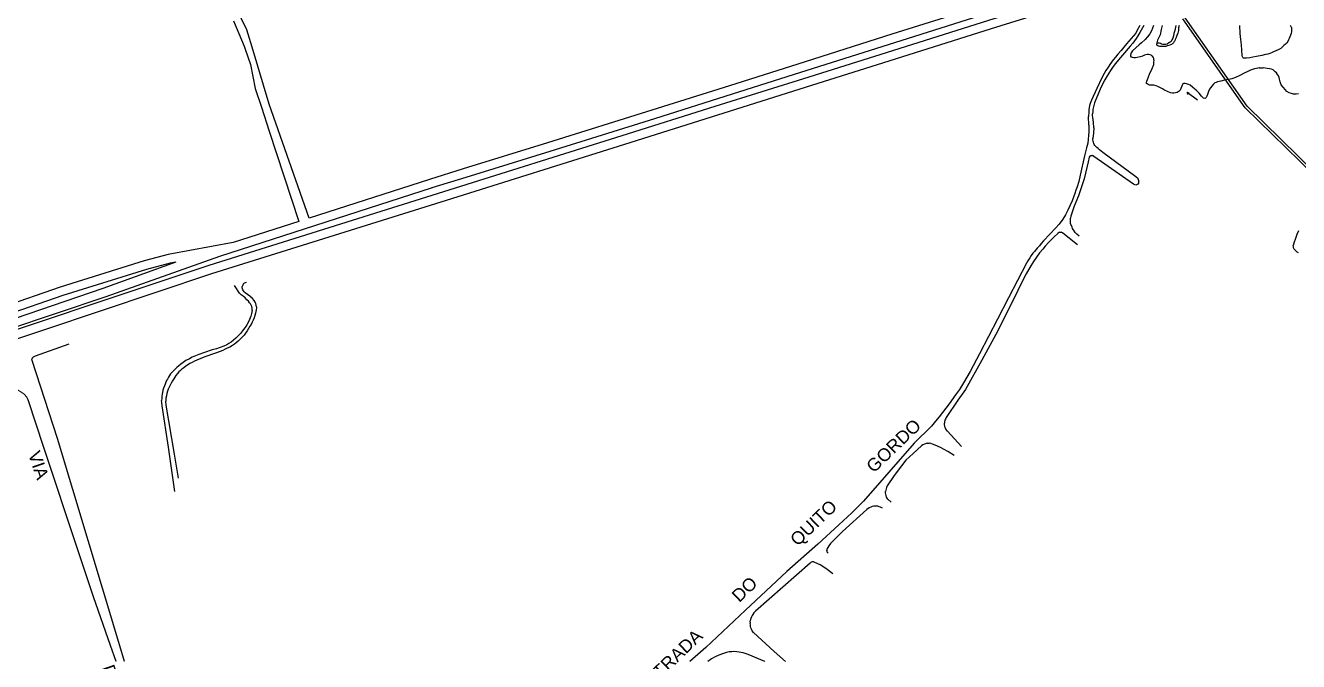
# Model space of a CAD drawing. Header units: millimetres. Extents: x 583 to 26013, y 350 to 21391.
# Drawn here: x 12591 to 13591, y 17384 to 17884 of the extents above; entities that cross this region are included whole.
import ezdxf

# ---------------------------------------------------------------- set-up
doc = ezdxf.new("R2010")
doc.units = ezdxf.units.MM
for name, color, linetype in [('105-QUADRAS_ESTRADAS', 80, 'Continuous'), ('110-CERCA_DE_ARAME', 10, 'Continuous'), ('145-', 130, 'Continuous'), ('don gabriel', 150, 'Continuous'), ('RIOS', 140, 'Continuous')]:
    doc.layers.add(name, color=color, linetype=linetype)
doc.styles.add('EU', font='arial.ttf', dxfattribs={"height": 10})

msp = doc.modelspace()

# ---------------------------------------------------------------- linework, layer by layer
at = {"color": 0}
msp.add_lwpolyline([(12754.28958, 17713.21971), (12703.24207, 17703.84089), (12684.43301, 17698.88536), (12618.3832, 17678.24136), (12573.05801, 17662.51057), (12525.20333, 17648.06771), (12476.36672, 17633.58331), (12449.46617, 17625.09354), (12409.12797, 17612.34104), (12391.91848, 17606.92575), (12357.08862, 17596.05189), (12300.41753, 17578.28007), (12247.92917, 17561.91257), (12171.16833, 17537.8756), (12149.13828, 17530.82453)], dxfattribs=at)
at = {"color": 0, "linetype": 'Continuous'}
msp.add_lwpolyline([(12709.2068, 17697.85175), (12704.79093, 17697.01008), (12686.36982, 17692.15677), (12620.57543, 17671.5926), (12575.21776, 17655.85054), (12527.20982, 17641.36143), (12478.41547, 17626.88955), (12451.57293, 17618.41809), (12411.23355, 17605.66522), (12394.01209, 17600.24617), (12359.17896, 17589.37129), (12302.50676, 17571.59911), (12250.01701, 17555.23118), (12173.28118, 17531.20205), (12028.11725, 17484.73996), (11807.20961, 17411.59239), (11727.76332, 17386.28296), (11684.09638, 17372.13108), (11684.09638, 17372.13108)], dxfattribs=at)
at = {"color": 0, "linetype": 'Continuous', "lineweight": 20}
msp.add_arc((12574.73225, 17576.88118), 23.0611, 40.31809061, 103.3776611, dxfattribs=at)
at = {"layer": '105-QUADRAS_ESTRADAS', "color": 0, "linetype": 'Continuous'}
for p, q in [((12754.63764, 17887.51404), (12762.91464, 17867.58104)), ((12762.91464, 17867.58104), (12763.83864, 17865.21004)), ((12763.83864, 17865.21004), (12767.93164, 17853.37704)), ((13452.91551, 17860.70241), (13449.61551, 17856.90241)), ((12767.93164, 17853.37704), (12771.57664, 17834.38504)), ((13441.61551, 17851.20241), (13439.81551, 17848.60241)), ((13443.01551, 17853.30241), (13441.61551, 17851.20241)), ((13444.21551, 17855.10241), (13443.01551, 17853.30241)), ((13445.51551, 17851.60241), (13443.41551, 17848.60241)), ((13445.61551, 17856.90241), (13444.21551, 17855.10241)), ((13447.31551, 17854.10241), (13445.51551, 17851.60241)), ((13447.41551, 17859.00241), (13445.61551, 17856.90241)), ((13449.61551, 17856.90241), (13447.31551, 17854.10241)), ((13436.51551, 17842.90241), (13432.61551, 17834.40241)), ((13438.41551, 17846.20241), (13436.51551, 17842.90241)), ((13439.11551, 17841.30241), (13436.81551, 17837.30241)), ((13439.81551, 17848.60241), (13438.41551, 17846.20241)), ((13440.81551, 17844.30241), (13439.11551, 17841.30241)), ((13443.41551, 17848.60241), (13440.81551, 17844.30241)), ((12771.57664, 17834.38504), (12776.46664, 17819.59604)), ((13432.61551, 17834.40241), (13428.51551, 17825.10241)), ((13435.31551, 17833.80241), (13430.91551, 17823.10241)), ((13436.81551, 17837.30241), (13435.31551, 17833.80241)), ((13427.01551, 17820.90241), (13426.61551, 17819.20241)), ((13427.51551, 17822.60241), (13427.01551, 17820.90241)), ((13428.51551, 17825.10241), (13427.51551, 17822.60241)), ((13430.11551, 17820.10241), (13429.61551, 17818.00241)), ((13430.91551, 17823.10241), (13430.11551, 17820.10241)), ((12776.46664, 17819.59604), (12782.72264, 17800.90504)), ((13426.31551, 17816.10241), (13426.11551, 17812.30241)), ((13426.41551, 17805.50241), (13426.11551, 17812.30241)), ((13426.41551, 17817.80241), (13426.31551, 17816.10241)), ((13426.61551, 17819.20241), (13426.41551, 17817.80241)), ((13429.51551, 17816.40241), (13429.31551, 17814.60241)), ((13429.41551, 17813.10241), (13429.31551, 17814.60241)), ((13429.61551, 17811.50241), (13429.41551, 17813.10241)), ((13429.61551, 17818.00241), (13429.51551, 17816.40241)), ((13430.21551, 17807.90241), (13429.61551, 17811.50241)), ((12782.72264, 17800.90504), (12805.96302, 17729.88946)), ((13426.41551, 17800.30241), (13426.21551, 17797.50241)), ((13426.41551, 17805.50241), (13426.41551, 17800.30241)), ((13430.31551, 17803.40241), (13430.11551, 17799.60241)), ((13430.31551, 17803.40241), (13430.21551, 17807.90241)), ((13425.51551, 17791.40241), (13424.51551, 17787.70241)), ((13425.91551, 17794.20241), (13425.51551, 17791.40241)), ((13426.21551, 17797.50241), (13425.91551, 17794.20241)), ((13430.11551, 17799.60241), (13429.61551, 17795.00241)), ((13429.61551, 17794.00241), (13429.61551, 17795.00241)), ((13429.71551, 17793.10241), (13429.61551, 17794.00241)), ((13430.01551, 17792.10241), (13429.71551, 17793.10241)), ((13430.41551, 17791.10241), (13430.01551, 17792.10241)), ((13430.71551, 17790.50241), (13430.41551, 17791.10241)), ((13431.21551, 17789.70241), (13430.71551, 17790.50241)), ((13423.11551, 17781.50241), (13419.51551, 17766.30241)), ((13424.51551, 17787.70241), (13423.11551, 17781.50241)), ((13426.81551, 17780.30241), (13425.81551, 17776.70241)), ((13427.31551, 17781.30241), (13426.81551, 17780.30241)), ((13427.81551, 17781.50241), (13427.31551, 17781.30241)), ((13428.21551, 17781.70241), (13427.81551, 17781.50241)), ((13428.21551, 17781.70241), (13429.41551, 17781.70241)), ((13430.41551, 17781.00241), (13429.41551, 17781.70241)), ((13461.51551, 17759.10241), (13430.41551, 17781.00241)), ((13431.71551, 17789.00241), (13431.21551, 17789.70241)), ((13432.61551, 17788.10241), (13431.71551, 17789.00241)), ((13433.71551, 17787.10241), (13432.61551, 17788.10241)), ((13434.91551, 17786.10241), (13433.71551, 17787.10241)), ((13437.41551, 17784.20241), (13434.91551, 17786.10241)), ((13463.31551, 17765.00241), (13437.41551, 17784.20241)), ((13425.81551, 17776.70241), (13423.81551, 17767.90241)), ((13418.51551, 17761.40241), (13417.31551, 17757.20241)), ((13419.51551, 17766.30241), (13418.51551, 17761.40241)), ((13422.71551, 17763.30241), (13421.31551, 17758.60241)), ((13423.81551, 17767.90241), (13422.71551, 17763.30241)), ((13465.11551, 17763.50241), (13463.31551, 17765.00241)), ((13465.31551, 17760.00241), (13464.91551, 17759.30241)), ((13465.41551, 17762.70241), (13465.11551, 17763.50241)), ((13465.51551, 17760.60241), (13465.31551, 17760.00241)), ((13465.61551, 17761.80241), (13465.41551, 17762.70241)), ((13465.61551, 17761.10241), (13465.51551, 17760.60241)), ((13465.61551, 17761.10241), (13465.61551, 17761.80241)), ((13415.51551, 17751.80241), (13413.41551, 17746.20241)), ((13418.41551, 17750.10241), (13415.01551, 17741.90241)), ((13416.31551, 17754.40241), (13415.51551, 17751.80241)), ((13417.31551, 17757.20241), (13416.31551, 17754.40241)), ((13421.31551, 17758.60241), (13418.41551, 17750.10241)), ((13462.51551, 17758.60241), (13461.51551, 17759.10241)), ((13463.31551, 17758.50241), (13462.51551, 17758.60241)), ((13463.91551, 17758.60241), (13463.31551, 17758.50241)), ((13464.51551, 17758.90241), (13463.91551, 17758.60241)), ((13464.91551, 17759.30241), (13464.51551, 17758.90241)), ((13411.61551, 17742.10241), (13410.01551, 17738.80241)), ((13413.41551, 17746.20241), (13411.61551, 17742.10241)), ((13415.01551, 17741.90241), (13412.31551, 17734.10241)), ((13406.11551, 17731.80241), (13403.11551, 17727.80241)), ((13408.11551, 17735.10241), (13406.11551, 17731.80241)), ((13410.01551, 17738.80241), (13408.11551, 17735.10241)), ((13412.31551, 17734.10241), (13411.91551, 17732.50241)), ((13411.91551, 17731.00241), (13411.91551, 17732.50241)), ((13412.01551, 17729.60241), (13411.91551, 17731.00241)), ((13395.71551, 17719.80241), (13390.91551, 17714.60241)), ((13400.11551, 17724.60241), (13395.71551, 17719.80241)), ((13402.11551, 17720.40241), (13399.21551, 17717.70241)), ((13403.11551, 17727.80241), (13400.11551, 17724.60241)), ((13403.41551, 17721.40241), (13402.11551, 17720.40241)), ((13403.41551, 17721.40241), (13404.61551, 17721.40241)), ((13405.11551, 17721.30241), (13404.61551, 17721.40241)), ((13405.71551, 17721.00241), (13405.11551, 17721.30241)), ((13407.21551, 17719.60241), (13405.71551, 17721.00241)), ((13412.11551, 17728.40241), (13412.01551, 17729.60241)), ((13412.41551, 17727.50241), (13412.11551, 17728.40241)), ((13412.71551, 17726.60241), (13412.41551, 17727.50241)), ((13413.21551, 17725.50241), (13412.71551, 17726.60241)), ((13413.71551, 17724.30241), (13413.21551, 17725.50241)), ((13414.11551, 17723.50241), (13413.71551, 17724.30241)), ((13414.91551, 17722.40241), (13414.11551, 17723.50241)), ((13415.61551, 17721.30241), (13414.91551, 17722.40241)), ((13416.91551, 17720.00241), (13415.61551, 17721.30241)), ((13418.81551, 17718.40241), (13416.91551, 17720.00241)), ((13387.61551, 17710.80241), (13385.91551, 17708.90241)), ((13389.01551, 17712.60241), (13387.61551, 17710.80241)), ((13390.91551, 17714.60241), (13389.01551, 17712.60241)), ((13392.11551, 17710.40241), (13390.21551, 17708.20241)), ((13395.11551, 17713.50241), (13392.11551, 17710.40241)), ((13399.21551, 17717.70241), (13395.11551, 17713.50241)), ((13417.61551, 17711.60241), (13407.21551, 17719.60241)), ((13380.01551, 17701.30241), (13378.61551, 17699.00241)), ((13381.21551, 17703.20241), (13380.01551, 17701.30241)), ((13382.51551, 17704.90241), (13381.21551, 17703.20241)), ((13383.71551, 17706.30241), (13382.51551, 17704.90241)), ((13385.41551, 17701.80241), (13383.01551, 17698.30241)), ((13384.71551, 17707.50241), (13383.71551, 17706.30241)), ((13385.91551, 17708.90241), (13384.71551, 17707.50241)), ((13387.71551, 17705.30241), (13385.41551, 17701.80241)), ((13390.21551, 17708.20241), (13387.71551, 17705.30241)), ((13377.51551, 17697.00241), (13363.31551, 17669.80241)), ((13380.21551, 17693.70241), (13377.31551, 17688.80241)), ((13378.61551, 17699.00241), (13377.51551, 17697.00241)), ((13383.01551, 17698.30241), (13380.21551, 17693.70241)), ((12762.21551, 17680.70241), (12761.81551, 17679.70241)), ((12763.01551, 17681.30241), (12762.21551, 17680.70241)), ((12764.61551, 17682.00241), (12763.01551, 17681.30241)), ((13375.01551, 17684.70241), (13370.71551, 17675.70241)), ((13377.31551, 17688.80241), (13375.01551, 17684.70241)), ((12756.81551, 17677.10241), (12755.41551, 17679.60241)), ((12758.11551, 17675.10241), (12756.81551, 17677.10241)), ((12759.31551, 17673.60241), (12758.11551, 17675.10241)), ((12760.61551, 17672.30241), (12759.31551, 17673.60241)), ((12762.11551, 17671.10241), (12760.61551, 17672.30241)), ((12761.81551, 17679.70241), (12761.41551, 17678.70241)), ((12761.41551, 17677.80241), (12761.41551, 17678.70241)), ((12761.61551, 17676.90241), (12761.41551, 17677.80241)), ((12761.81551, 17676.10241), (12761.61551, 17676.90241)), ((12762.31551, 17675.30241), (12761.81551, 17676.10241)), ((12763.71551, 17669.80241), (12762.11551, 17671.10241)), ((12762.91551, 17674.60241), (12762.31551, 17675.30241)), ((12763.81551, 17673.70241), (12762.91551, 17674.60241)), ((12765.11551, 17668.40241), (12763.71551, 17669.80241)), ((12767.31551, 17671.10241), (12763.81551, 17673.70241)), ((12769.61551, 17669.30241), (12767.31551, 17671.10241)), ((13363.31551, 17669.80241), (13354.61551, 17653.00241)), ((13370.71551, 17675.70241), (13354.91551, 17644.00241)), ((12766.31551, 17667.20241), (12765.11551, 17668.40241)), ((12767.21551, 17666.00241), (12766.31551, 17667.20241)), ((12767.91551, 17665.00241), (12767.21551, 17666.00241)), ((12768.51551, 17664.00241), (12767.91551, 17665.00241)), ((12769.01551, 17663.00241), (12768.51551, 17664.00241)), ((12769.21551, 17659.90241), (12768.81551, 17657.50241)), ((12769.21551, 17661.60241), (12769.01551, 17663.00241)), ((12769.21551, 17659.90241), (12769.21551, 17661.60241)), ((12770.81551, 17667.70241), (12769.61551, 17669.30241)), ((12771.51551, 17666.50241), (12770.81551, 17667.70241)), ((12772.01551, 17665.30241), (12771.51551, 17666.50241)), ((12772.31551, 17660.50241), (12771.81551, 17657.70241)), ((12772.31551, 17664.20241), (12772.01551, 17665.30241)), ((12772.61551, 17662.90241), (12772.31551, 17664.20241)), ((12772.51551, 17661.90241), (12772.31551, 17660.50241)), ((12772.61551, 17662.90241), (12772.51551, 17661.90241)), ((12766.31551, 17651.00241), (12765.01551, 17648.70241)), ((12767.11551, 17652.80241), (12766.31551, 17651.00241)), ((12768.21551, 17655.40241), (12767.11551, 17652.80241)), ((12768.81551, 17657.50241), (12768.21551, 17655.40241)), ((12769.21551, 17650.70241), (12768.41551, 17649.00241)), ((12769.91551, 17652.30241), (12769.21551, 17650.70241)), ((12770.71551, 17654.10241), (12769.91551, 17652.30241)), ((12771.41551, 17655.90241), (12770.71551, 17654.10241)), ((12771.81551, 17657.70241), (12771.41551, 17655.90241)), ((13354.61551, 17653.00241), (13340.51551, 17625.70241)), ((12758.51551, 17640.20241), (12756.51551, 17638.20241)), ((12760.21551, 17642.20241), (12758.51551, 17640.20241)), ((12762.21551, 17644.60241), (12760.21551, 17642.20241)), ((12762.91551, 17640.60241), (12761.51551, 17639.20241)), ((12763.61551, 17646.60241), (12762.21551, 17644.60241)), ((12764.11551, 17642.10241), (12762.91551, 17640.60241)), ((12765.01551, 17648.70241), (12763.61551, 17646.60241)), ((12765.41551, 17643.90241), (12764.11551, 17642.10241)), ((12766.41551, 17645.80241), (12765.41551, 17643.90241)), ((12767.51551, 17647.60241), (12766.41551, 17645.80241)), ((12768.41551, 17649.00241), (12767.51551, 17647.60241)), ((13354.91551, 17644.00241), (13342.31551, 17620.80241)), ((12625.11551, 17633.30241), (12598.71551, 17624.00241)), ((12741.21551, 17629.80241), (12737.81551, 17629.00241)), ((12744.21551, 17630.70241), (12741.21551, 17629.80241)), ((12746.91551, 17631.80241), (12744.21551, 17630.70241)), ((12749.31551, 17633.00241), (12746.91551, 17631.80241)), ((12749.71551, 17630.20241), (12748.11551, 17629.50241)), ((12750.91551, 17633.90241), (12749.31551, 17633.00241)), ((12751.61551, 17631.10241), (12749.71551, 17630.20241)), ((12752.61551, 17635.10241), (12750.91551, 17633.90241)), ((12753.81551, 17632.40241), (12751.61551, 17631.10241)), ((12754.61551, 17636.60241), (12752.61551, 17635.10241)), ((12755.31551, 17633.40241), (12753.81551, 17632.40241)), ((12756.51551, 17638.20241), (12754.61551, 17636.60241)), ((12756.71551, 17634.50241), (12755.31551, 17633.40241)), ((12758.11551, 17635.70241), (12756.71551, 17634.50241)), ((12759.11551, 17636.60241), (12758.11551, 17635.70241)), ((12760.41551, 17638.00241), (12759.11551, 17636.60241)), ((12761.51551, 17639.20241), (12760.41551, 17638.00241)), ((12596.31551, 17622.30241), (12596.21551, 17621.60241)), ((12596.31551, 17620.50241), (12596.21551, 17621.60241)), ((12596.61551, 17622.80241), (12596.31551, 17622.30241)), ((12616.21551, 17559.40241), (12596.31551, 17620.50241)), ((12597.11551, 17623.30241), (12596.61551, 17622.80241)), ((12598.71551, 17624.00241), (12597.11551, 17623.30241)), ((12717.11551, 17620.60241), (12715.11551, 17619.10241)), ((12719.91551, 17622.00241), (12717.11551, 17620.60241)), ((12722.21551, 17623.20241), (12719.91551, 17622.00241)), ((12724.01551, 17620.00241), (12722.01551, 17619.10241)), ((12724.61551, 17624.20241), (12722.21551, 17623.20241)), ((12725.81551, 17620.80241), (12724.01551, 17620.00241)), ((12727.41551, 17625.20241), (12724.61551, 17624.20241)), ((12732.01551, 17623.60241), (12725.81551, 17620.80241)), ((12731.81551, 17627.00241), (12727.41551, 17625.20241)), ((12737.81551, 17629.00241), (12731.81551, 17627.00241)), ((12740.31551, 17626.30241), (12732.01551, 17623.60241)), ((12744.01551, 17627.60241), (12740.31551, 17626.30241)), ((12746.11551, 17628.50241), (12744.01551, 17627.60241)), ((12748.11551, 17629.50241), (12746.11551, 17628.50241)), ((13342.31551, 17620.80241), (13329.61551, 17597.80241)), ((13340.51551, 17625.70241), (13333.11551, 17611.90241)), ((12705.21551, 17610.00241), (12704.31551, 17608.80241)), ((12706.71551, 17611.70241), (12705.21551, 17610.00241)), ((12707.71551, 17612.70241), (12706.71551, 17611.70241)), ((12708.81551, 17613.80241), (12707.71551, 17612.70241)), ((12710.11551, 17615.10241), (12708.81551, 17613.80241)), ((12710.61551, 17610.40241), (12709.31551, 17608.80241)), ((12711.31551, 17616.20241), (12710.11551, 17615.10241)), ((12711.61551, 17611.60241), (12710.61551, 17610.40241)), ((12713.11551, 17617.60241), (12711.31551, 17616.20241)), ((12712.91551, 17612.80241), (12711.61551, 17611.60241)), ((12714.11551, 17613.80241), (12712.91551, 17612.80241)), ((12715.11551, 17619.10241), (12713.11551, 17617.60241)), ((12715.61551, 17614.90241), (12714.11551, 17613.80241)), ((12717.21551, 17616.10241), (12715.61551, 17614.90241)), ((12718.41551, 17616.90241), (12717.21551, 17616.10241)), ((12720.31551, 17618.10241), (12718.41551, 17616.90241)), ((12722.01551, 17619.10241), (12720.31551, 17618.10241)), ((13333.11551, 17611.90241), (13330.51551, 17607.40241)), ((12700.41551, 17600.70241), (12699.61551, 17598.80241)), ((12701.01551, 17602.10241), (12700.41551, 17600.70241)), ((12701.51551, 17603.50241), (12701.01551, 17602.10241)), ((12702.01551, 17604.80241), (12701.51551, 17603.50241)), ((12702.71551, 17606.00241), (12702.01551, 17604.80241)), ((12703.41551, 17607.50241), (12702.71551, 17606.00241)), ((12704.31551, 17608.80241), (12703.41551, 17607.50241)), ((12704.71551, 17601.30241), (12704.01551, 17599.70241)), ((12705.51551, 17602.90241), (12704.71551, 17601.30241)), ((12706.61551, 17604.70241), (12705.51551, 17602.90241)), ((12707.61551, 17606.30241), (12706.61551, 17604.70241)), ((12708.41551, 17607.60241), (12707.61551, 17606.30241)), ((12709.31551, 17608.80241), (12708.41551, 17607.60241)), ((13327.91551, 17603.00241), (13324.71551, 17597.90241)), ((13330.51551, 17607.40241), (13327.91551, 17603.00241)), ((12593.21551, 17589.70241), (12592.31551, 17591.80241)), ((12698.21551, 17590.80241), (12698.11551, 17589.20241)), ((12698.31551, 17592.50241), (12698.21551, 17590.80241)), ((12698.41551, 17594.00241), (12698.31551, 17592.50241)), ((12698.71551, 17595.40241), (12698.41551, 17594.00241)), ((12699.01551, 17597.20241), (12698.71551, 17595.40241)), ((12699.61551, 17598.80241), (12699.01551, 17597.20241)), ((12701.51551, 17591.00241), (12701.41551, 17588.50241)), ((12701.91551, 17592.80241), (12701.51551, 17591.00241)), ((12702.31551, 17594.60241), (12701.91551, 17592.80241)), ((12702.81551, 17596.60241), (12702.31551, 17594.60241)), ((12703.31551, 17598.10241), (12702.81551, 17596.60241)), ((12704.01551, 17599.70241), (12703.31551, 17598.10241)), ((13321.81551, 17593.50241), (13316.81551, 17586.60241)), ((13324.71551, 17597.90241), (13321.81551, 17593.50241)), ((13329.61551, 17597.80241), (13323.51551, 17589.30241)), ((12605.51551, 17552.20241), (12593.21551, 17589.70241)), ((12698.21551, 17587.50241), (12698.11551, 17589.20241)), ((12698.41551, 17584.90241), (12698.21551, 17587.50241)), ((12703.61551, 17552.40241), (12698.41551, 17584.90241)), ((12701.61551, 17585.60241), (12701.41551, 17588.50241)), ((12708.21551, 17547.00241), (12701.61551, 17585.60241)), ((13316.81551, 17586.60241), (13308.91551, 17576.30241)), ((13323.51551, 17589.30241), (13314.41551, 17575.80241)), ((13305.91551, 17572.80241), (13302.71551, 17568.90241)), ((13308.91551, 17576.30241), (13305.91551, 17572.80241)), ((13313.11551, 17572.40241), (13313.01551, 17571.40241)), ((13313.01551, 17570.30241), (13313.01551, 17571.40241)), ((13313.31551, 17569.10241), (13313.01551, 17570.30241)), ((13313.31551, 17573.60241), (13313.11551, 17572.40241)), ((13313.71551, 17574.50241), (13313.31551, 17573.60241)), ((13314.41551, 17575.80241), (13313.71551, 17574.50241)), ((13302.71551, 17568.90241), (13289.31551, 17555.60241)), ((13313.61551, 17567.80241), (13313.31551, 17569.10241)), ((13314.21551, 17566.60241), (13313.61551, 17567.80241)), ((13315.51551, 17565.00241), (13314.21551, 17566.60241)), ((13326.31551, 17553.00241), (13315.51551, 17565.00241)), ((12632.51551, 17470.90241), (12605.51551, 17552.20241)), ((12663.61551, 17401.60241), (12616.21551, 17559.40241)), ((12708.51551, 17517.60241), (12703.61551, 17552.40241)), ((13289.31551, 17555.60241), (13249.41551, 17510.10241)), ((13294.91551, 17553.40241), (13288.31551, 17547.50241)), ((13296.11551, 17554.30241), (13294.91551, 17553.40241)), ((13297.31551, 17554.80241), (13296.11551, 17554.30241)), ((13298.01551, 17555.10241), (13297.31551, 17554.80241)), ((13298.71551, 17555.40241), (13298.01551, 17555.10241)), ((13299.51551, 17555.50241), (13298.71551, 17555.40241)), ((13299.51551, 17555.50241), (13301.11551, 17555.50241)), ((13302.21551, 17555.30241), (13301.11551, 17555.50241)), ((13303.51551, 17554.80241), (13302.21551, 17555.30241)), ((13305.71551, 17554.10241), (13303.51551, 17554.80241)), ((13309.91551, 17552.20241), (13305.71551, 17554.10241)), ((13312.81551, 17550.70241), (13309.91551, 17552.20241)), ((13315.71551, 17549.10241), (13312.81551, 17550.70241)), ((12711.31551, 17528.10241), (12708.21551, 17547.00241)), ((13282.81551, 17542.20241), (13279.21551, 17537.90241)), ((13288.31551, 17547.50241), (13282.81551, 17542.20241)), ((13320.71551, 17545.80241), (13315.71551, 17549.10241)), ((13273.41551, 17530.30241), (13268.11551, 17522.10241)), ((13279.21551, 17537.90241), (13273.41551, 17530.30241)), ((13267.21551, 17519.80241), (13266.91551, 17518.60241)), ((13267.41551, 17520.70241), (13267.21551, 17519.80241)), ((13268.11551, 17522.10241), (13267.41551, 17520.70241)), ((13249.41551, 17510.10241), (13240.31551, 17500.90241)), ((13266.91551, 17518.60241), (13266.81551, 17517.70241)), ((13266.81551, 17516.70241), (13266.81551, 17517.70241)), ((13266.91551, 17515.60241), (13266.81551, 17516.70241)), ((13267.21551, 17514.50241), (13266.91551, 17515.60241)), ((13267.61551, 17513.20241), (13267.21551, 17514.50241)), ((13268.41551, 17511.60241), (13267.61551, 17513.20241)), ((13271.11551, 17509.20241), (13268.41551, 17511.60241)), ((13240.31551, 17500.90241), (13230.01551, 17491.40241)), ((13252.11551, 17503.40241), (13232.91551, 17486.20241)), ((13253.81551, 17504.70241), (13252.11551, 17503.40241)), ((13255.11551, 17505.30241), (13253.81551, 17504.70241)), ((13256.31551, 17505.70241), (13255.11551, 17505.30241)), ((13257.61551, 17506.00241), (13256.31551, 17505.70241)), ((13258.61551, 17506.00241), (13257.61551, 17506.00241)), ((13259.61551, 17506.10241), (13258.61551, 17506.00241)), ((13260.71551, 17506.00241), (13259.61551, 17506.10241)), ((13261.81551, 17505.60241), (13260.71551, 17506.00241)), ((13262.81551, 17505.20241), (13261.81551, 17505.60241)), ((13264.31551, 17504.50241), (13262.81551, 17505.20241)), ((13230.01551, 17491.40241), (13213.51551, 17476.30241)), ((13232.91551, 17486.20241), (13223.61551, 17476.80241)), ((12644.61551, 17434.90241), (12632.51551, 17470.90241)), ((13213.51551, 17476.30241), (13189.31551, 17454.80241)), ((13220.71551, 17472.00241), (13220.61551, 17471.40241)), ((13220.81551, 17470.70241), (13220.61551, 17471.40241)), ((13220.91551, 17472.80241), (13220.71551, 17472.00241)), ((13221.01551, 17469.90241), (13220.81551, 17470.70241)), ((13221.31551, 17473.50241), (13220.91551, 17472.80241)), ((13221.61551, 17469.10241), (13221.01551, 17469.90241)), ((13222.21551, 17475.00241), (13221.31551, 17473.50241)), ((13223.61551, 17476.80241), (13222.21551, 17475.00241)), ((13207.51551, 17461.40241), (13164.71551, 17423.50241)), ((13208.31551, 17462.10241), (13207.51551, 17461.40241)), ((13209.01551, 17462.40241), (13208.31551, 17462.10241)), ((13210.11551, 17462.40241), (13209.01551, 17462.40241)), ((13211.21551, 17461.90241), (13210.11551, 17462.40241)), ((13215.31551, 17460.00241), (13211.21551, 17461.90241)), ((13218.21551, 17458.20241), (13215.31551, 17460.00241)), ((13189.31551, 17454.80241), (13156.61551, 17424.30241)), ((13220.91551, 17456.40241), (13218.21551, 17458.20241)), ((13225.41551, 17452.90241), (13220.91551, 17456.40241)), ((12658.01551, 17396.60241), (12644.61551, 17434.90241)), ((13156.61551, 17424.30241), (13125.61551, 17395.10241)), ((13161.91551, 17420.10241), (13161.41551, 17419.00241)), ((13162.51551, 17421.00241), (13161.91551, 17420.10241)), ((13163.41551, 17422.20241), (13162.51551, 17421.00241)), ((13164.71551, 17423.50241), (13163.41551, 17422.20241)), ((13160.51551, 17414.90241), (13160.41551, 17413.80241)), ((13160.61551, 17412.70241), (13160.41551, 17413.80241)), ((13160.71551, 17417.00241), (13160.51551, 17416.00241)), ((13160.51551, 17414.90241), (13160.51551, 17416.00241)), ((13160.71551, 17411.60241), (13160.61551, 17412.70241)), ((13160.91551, 17417.90241), (13160.71551, 17417.00241)), ((13161.01551, 17410.40241), (13160.71551, 17411.60241)), ((13161.41551, 17419.00241), (13160.91551, 17417.90241)), ((13161.41551, 17409.40241), (13161.01551, 17410.40241)), ((12668.91551, 17384.00241), (12663.61551, 17401.60241)), ((13162.01551, 17408.20241), (13161.41551, 17409.40241)), ((13163.01551, 17406.80241), (13162.01551, 17408.20241)), ((13179.31551, 17391.80241), (13163.01551, 17406.80241)), ((13125.61551, 17395.10241), (13112.91551, 17384.00241)), ((13139.41551, 17390.40241), (13135.81551, 17389.10241)), ((13141.91551, 17391.00241), (13139.41551, 17390.40241)), ((13144.01551, 17391.50241), (13141.91551, 17391.00241)), ((13146.01551, 17391.70241), (13144.01551, 17391.50241)), ((13147.41551, 17391.80241), (13146.01551, 17391.70241)), ((13188.11551, 17384.00241), (13179.31551, 17391.80241)), ((12668.91551, 17384.00241), (12668.91551, 17384.00241)), ((13112.91551, 17384.00241), (13112.91551, 17384.00241)), ((13130.01551, 17386.00241), (13127.11551, 17384.00241)), ((13127.11551, 17384.00241), (13127.11551, 17384.00241)), ((13132.91551, 17387.60241), (13130.01551, 17386.00241)), ((13135.81551, 17389.10241), (13132.91551, 17387.60241)), ((13188.11551, 17384.00241), (13188.11551, 17384.00241))]:
    msp.add_line(p, q, dxfattribs=at)
at = {"layer": '105-QUADRAS_ESTRADAS', "color": 0}
for p, q in [((13466.51551, 17883.90241), (13464.21551, 17879.60241)), ((13469.61551, 17883.90241), (13466.61551, 17878.30241)), ((13463.21551, 17877.90241), (13456.11551, 17869.40241)), ((13461.01551, 17870.00241), (13459.01551, 17867.70241)), ((13462.31551, 17871.80241), (13461.01551, 17870.00241)), ((13463.61551, 17873.80241), (13462.31551, 17871.80241)), ((13464.21551, 17879.60241), (13463.21551, 17877.90241)), ((13465.01551, 17875.80241), (13463.61551, 17873.80241)), ((13466.61551, 17878.30241), (13465.01551, 17875.80241)), ((13449.21551, 17861.30241), (13447.41551, 17859.00241)), ((13451.71551, 17864.30241), (13449.21551, 17861.30241)), ((13456.11551, 17869.40241), (13451.71551, 17864.30241)), ((13459.01551, 17867.70241), (13452.91551, 17860.70241))]:
    msp.add_line(p, q, dxfattribs=at)
at = {"layer": '110-CERCA_DE_ARAME', "color": 0, "linetype": 'Continuous'}
for p, q in [((12764.99881, 17880.62139), (12740.11598, 17931.84616)), ((12769.14895, 17866.8081), (12764.99881, 17880.62139)), ((12782.72139, 17821.98642), (12769.14895, 17866.8081)), ((12813.88934, 17732.44647), (12782.72139, 17821.98642)), ((12662.41551, 17384.00241), (12658.01551, 17396.60241)), ((13149.81551, 17391.60241), (13147.41551, 17391.80241)), ((13151.81551, 17391.40241), (13149.81551, 17391.60241)), ((13154.81551, 17390.70241), (13151.81551, 17391.40241)), ((13158.81551, 17389.40241), (13154.81551, 17390.70241)), ((12662.41551, 17384.00241), (12662.41551, 17384.00241)), ((13172.01551, 17384.00241), (13158.81551, 17389.40241)), ((13172.01551, 17384.00241), (13172.01551, 17384.00241))]:
    msp.add_line(p, q, dxfattribs=at)
at = {"layer": '145-', "color": 0}
for p, q in [((13476.31551, 17881.70241), (13475.61551, 17879.60241)), ((13477.11551, 17883.90241), (13476.31551, 17881.70241)), ((13483.21551, 17880.70241), (13482.41551, 17876.70241)), ((13484.01551, 17883.90241), (13483.21551, 17880.70241)), ((13493.91551, 17880.00241), (13493.31551, 17877.60241)), ((13494.81551, 17883.90241), (13493.91551, 17880.00241)), ((13496.81551, 17879.90241), (13496.21551, 17878.00241)), ((13497.41551, 17883.90241), (13496.81551, 17882.10241)), ((13496.81551, 17882.10241), (13496.81551, 17879.90241)), ((13545.31551, 17877.50241), (13545.01551, 17883.90241)), ((13585.61551, 17882.30241), (13584.81551, 17883.90241)), ((13585.61551, 17880.90241), (13585.51551, 17879.10241)), ((13585.61551, 17882.30241), (13585.61551, 17880.90241)), ((13467.91551, 17870.30241), (13466.01551, 17868.60241)), ((13470.71551, 17872.80241), (13467.91551, 17870.30241)), ((13472.51551, 17875.10241), (13470.71551, 17872.80241)), ((13474.21551, 17877.40241), (13472.51551, 17875.10241)), ((13475.61551, 17879.60241), (13474.21551, 17877.40241)), ((13480.21551, 17869.90241), (13479.81551, 17869.60241)), ((13480.11551, 17871.20241), (13479.91551, 17870.40241)), ((13480.21551, 17869.90241), (13479.91551, 17870.40241)), ((13480.41551, 17872.30241), (13480.11551, 17871.20241)), ((13480.81551, 17870.00241), (13480.21551, 17869.90241)), ((13480.81551, 17873.50241), (13480.41551, 17872.30241)), ((13481.71551, 17875.00241), (13480.81551, 17873.50241)), ((13481.41551, 17870.10241), (13480.81551, 17870.00241)), ((13482.01551, 17870.00241), (13481.41551, 17870.10241)), ((13482.41551, 17876.70241), (13481.71551, 17875.00241)), ((13482.71551, 17869.70241), (13482.01551, 17870.00241)), ((13483.61551, 17869.30241), (13482.71551, 17869.70241)), ((13489.31551, 17870.30241), (13487.91551, 17869.30241)), ((13490.21551, 17870.80241), (13489.31551, 17870.30241)), ((13491.01551, 17871.30241), (13490.21551, 17870.80241)), ((13491.71551, 17872.60241), (13491.01551, 17871.30241)), ((13492.31551, 17874.00241), (13491.71551, 17872.60241)), ((13492.41551, 17869.80241), (13492.01551, 17869.40241)), ((13492.81551, 17875.70241), (13492.31551, 17874.00241)), ((13492.81551, 17870.30241), (13492.41551, 17869.80241)), ((13493.31551, 17877.60241), (13492.81551, 17875.70241)), ((13493.21551, 17870.80241), (13492.81551, 17870.30241)), ((13493.51551, 17871.30241), (13493.21551, 17870.80241)), ((13494.01551, 17871.90241), (13493.51551, 17871.30241)), ((13494.31551, 17872.90241), (13494.01551, 17871.90241)), ((13495.01551, 17874.40241), (13494.31551, 17872.90241)), ((13495.61551, 17876.10241), (13495.01551, 17874.40241)), ((13496.21551, 17878.00241), (13495.61551, 17876.10241)), ((13545.91551, 17873.00241), (13545.31551, 17877.50241)), ((13546.31551, 17868.80241), (13545.91551, 17873.00241)), ((13581.91551, 17870.30241), (13581.01551, 17869.20241)), ((13582.61551, 17871.30241), (13581.91551, 17870.30241)), ((13583.31551, 17872.60241), (13582.61551, 17871.30241)), ((13583.81551, 17873.70241), (13583.31551, 17872.60241)), ((13584.31551, 17875.10241), (13583.81551, 17873.70241)), ((13584.91551, 17876.30241), (13584.31551, 17875.10241)), ((13585.41551, 17877.50241), (13584.91551, 17876.30241)), ((13585.51551, 17879.10241), (13585.41551, 17877.50241)), ((13459.51551, 17861.80241), (13459.41551, 17861.00241)), ((13459.71551, 17862.50241), (13459.51551, 17861.80241)), ((13460.11551, 17863.20241), (13459.71551, 17862.50241)), ((13460.61551, 17863.90241), (13460.11551, 17863.20241)), ((13463.41551, 17866.40241), (13460.61551, 17863.90241)), ((13466.01551, 17868.60241), (13463.41551, 17866.40241)), ((13479.81551, 17868.90241), (13479.81551, 17869.60241)), ((13479.91551, 17868.50241), (13479.81551, 17868.90241)), ((13480.51551, 17868.00241), (13479.91551, 17868.50241)), ((13481.31551, 17867.70241), (13480.51551, 17868.00241)), ((13482.31551, 17867.50241), (13481.31551, 17867.70241)), ((13483.41551, 17867.40241), (13482.31551, 17867.50241)), ((13484.41551, 17867.30241), (13483.41551, 17867.40241)), ((13484.61551, 17869.00241), (13483.61551, 17869.30241)), ((13485.51551, 17867.40241), (13484.41551, 17867.30241)), ((13485.81551, 17868.90241), (13484.61551, 17869.00241)), ((13486.81551, 17867.50241), (13485.51551, 17867.40241)), ((13486.71551, 17869.00241), (13485.81551, 17868.90241)), ((13487.91551, 17869.30241), (13486.71551, 17869.00241)), ((13488.01551, 17867.80241), (13486.81551, 17867.50241)), ((13489.31551, 17868.20241), (13488.01551, 17867.80241)), ((13490.61551, 17868.70241), (13489.31551, 17868.20241)), ((13491.51551, 17869.10241), (13490.61551, 17868.70241)), ((13492.01551, 17869.40241), (13491.51551, 17869.10241)), ((13546.91551, 17860.40241), (13546.31551, 17868.80241)), ((13567.01551, 17861.40241), (13565.11551, 17861.00241)), ((13568.61551, 17861.80241), (13567.01551, 17861.40241)), ((13569.91551, 17862.30241), (13568.61551, 17861.80241)), ((13571.51551, 17863.10241), (13569.91551, 17862.30241)), ((13573.41551, 17864.00241), (13571.51551, 17863.10241)), ((13575.11551, 17864.80241), (13573.41551, 17864.00241)), ((13577.11551, 17865.90241), (13575.11551, 17864.80241)), ((13578.41551, 17867.00241), (13577.11551, 17865.90241)), ((13579.61551, 17868.10241), (13578.41551, 17867.00241)), ((13581.01551, 17869.20241), (13579.61551, 17868.10241))]:
    msp.add_line(p, q, dxfattribs=at)
at = {"layer": '145-', "color": 0, "linetype": 'Continuous'}
for p, q in [((13459.51551, 17859.90241), (13459.41551, 17861.00241)), ((13460.01551, 17859.00241), (13459.51551, 17859.90241)), ((13468.61551, 17859.90241), (13466.81551, 17859.30241)), ((13470.21551, 17860.50241), (13468.61551, 17859.90241)), ((13471.31551, 17860.80241), (13470.21551, 17860.50241)), ((13472.31551, 17861.00241), (13471.31551, 17860.80241)), ((13473.41551, 17861.00241), (13472.31551, 17861.00241)), ((13474.61551, 17860.90241), (13473.41551, 17861.00241)), ((13475.31551, 17860.60241), (13474.61551, 17860.90241)), ((13475.81551, 17860.10241), (13475.31551, 17860.60241)), ((13476.51551, 17859.70241), (13475.81551, 17860.10241)), ((13477.01551, 17859.10241), (13476.51551, 17859.70241)), ((13547.21551, 17859.20241), (13546.91551, 17860.40241)), ((13562.31551, 17860.40241), (13558.21551, 17859.50241)), ((13565.11551, 17861.00241), (13562.31551, 17860.40241)), ((13460.71551, 17858.80241), (13460.01551, 17859.00241)), ((13461.81551, 17858.60241), (13460.71551, 17858.80241)), ((13463.01551, 17858.50241), (13461.81551, 17858.60241)), ((13464.41551, 17858.70241), (13463.01551, 17858.50241)), ((13466.81551, 17859.30241), (13464.41551, 17858.70241)), ((13475.91551, 17849.90241), (13473.91551, 17845.30241)), ((13477.11551, 17853.10241), (13475.91551, 17849.90241)), ((13477.51551, 17858.00241), (13477.01551, 17859.10241)), ((13477.31551, 17854.80241), (13477.11551, 17853.10241)), ((13477.61551, 17856.80241), (13477.31551, 17854.80241)), ((13477.61551, 17856.80241), (13477.51551, 17858.00241)), ((13547.51551, 17858.70241), (13547.21551, 17859.20241)), ((13547.81551, 17858.30241), (13547.51551, 17858.70241)), ((13548.41551, 17858.20241), (13547.81551, 17858.30241)), ((13549.11551, 17858.10241), (13548.41551, 17858.20241)), ((13550.21551, 17858.10241), (13549.11551, 17858.10241)), ((13552.91551, 17858.50241), (13550.21551, 17858.10241)), ((13555.31551, 17859.00241), (13552.91551, 17858.50241)), ((13556.61551, 17849.80241), (13554.91551, 17849.40241)), ((13558.21551, 17859.50241), (13555.31551, 17859.00241)), ((13558.01551, 17850.20241), (13556.61551, 17849.80241)), ((13559.11551, 17850.40241), (13558.01551, 17850.20241)), ((13560.21551, 17850.50241), (13559.11551, 17850.40241)), ((13560.21551, 17850.50241), (13563.31551, 17850.50241)), ((13564.91551, 17850.40241), (13563.31551, 17850.50241)), ((13566.61551, 17850.20241), (13564.91551, 17850.40241)), ((13568.41551, 17849.90241), (13566.61551, 17850.20241)), ((13569.91551, 17849.50241), (13568.41551, 17849.90241)), ((13471.61551, 17840.00241), (13471.51551, 17838.90241)), ((13472.21551, 17841.30241), (13471.61551, 17840.00241)), ((13473.91551, 17845.30241), (13472.21551, 17841.30241)), ((13530.21551, 17840.20241), (13527.51551, 17839.50241)), ((13533.11551, 17840.90241), (13530.21551, 17840.20241)), ((13536.21551, 17841.40241), (13533.11551, 17840.90241)), ((13538.71551, 17842.00241), (13536.21551, 17841.40241)), ((13541.61551, 17843.00241), (13538.71551, 17842.00241)), ((13545.01551, 17844.50241), (13541.61551, 17843.00241)), ((13548.51551, 17846.40241), (13545.01551, 17844.50241)), ((13551.31551, 17847.80241), (13548.51551, 17846.40241)), ((13553.51551, 17848.90241), (13551.31551, 17847.80241)), ((13554.91551, 17849.40241), (13553.51551, 17848.90241)), ((13571.21551, 17849.00241), (13569.91551, 17849.50241)), ((13572.11551, 17848.30241), (13571.21551, 17849.00241)), ((13572.91551, 17847.60241), (13572.11551, 17848.30241)), ((13573.71551, 17846.70241), (13572.91551, 17847.60241)), ((13574.61551, 17845.40241), (13573.71551, 17846.70241)), ((13575.41551, 17844.30241), (13574.61551, 17845.40241)), ((13575.81551, 17843.00241), (13575.41551, 17844.30241)), ((13576.11551, 17841.60241), (13575.81551, 17843.00241)), ((13576.71551, 17839.70241), (13576.11551, 17841.60241)), ((13471.81551, 17838.40241), (13471.51551, 17838.90241)), ((13472.21551, 17838.00241), (13471.81551, 17838.40241)), ((13472.91551, 17837.50241), (13472.21551, 17838.00241)), ((13474.01551, 17837.10241), (13472.91551, 17837.50241)), ((13475.51551, 17837.00241), (13474.01551, 17837.10241)), ((13477.41551, 17836.90241), (13475.51551, 17837.00241)), ((13479.21551, 17836.40241), (13477.41551, 17836.90241)), ((13480.71551, 17835.90241), (13479.21551, 17836.40241)), ((13482.21551, 17835.30241), (13480.71551, 17835.90241)), ((13484.31551, 17834.00241), (13482.21551, 17835.30241)), ((13485.91551, 17833.00241), (13484.31551, 17834.00241)), ((13488.11551, 17832.10241), (13485.91551, 17833.00241)), ((13490.51551, 17830.90241), (13488.11551, 17832.10241)), ((13492.11551, 17830.60241), (13490.51551, 17830.90241)), ((13493.21551, 17830.80241), (13492.11551, 17830.60241)), ((13494.51551, 17831.00241), (13493.21551, 17830.80241)), ((13495.71551, 17831.30241), (13494.51551, 17831.00241)), ((13496.51551, 17831.70241), (13495.71551, 17831.30241)), ((13497.31551, 17832.40241), (13496.51551, 17831.70241)), ((13498.11551, 17833.20241), (13497.31551, 17832.40241)), ((13498.81551, 17834.50241), (13498.11551, 17833.20241)), ((13499.41551, 17836.30241), (13498.81551, 17834.50241)), ((13499.91551, 17837.50241), (13499.41551, 17836.30241)), ((13500.31551, 17838.10241), (13499.91551, 17837.50241)), ((13500.81551, 17838.40241), (13500.31551, 17838.10241)), ((13501.41551, 17838.40241), (13500.81551, 17838.40241)), ((13502.01551, 17838.30241), (13501.41551, 17838.40241)), ((13503.11551, 17838.00241), (13502.01551, 17838.30241)), ((13504.81551, 17837.60241), (13503.11551, 17838.00241)), ((13511.81551, 17825.30241), (13503.61551, 17831.20241)), ((13505.31551, 17830.60241), (13503.61551, 17831.20241)), ((13504.71551, 17829.60241), (13503.61551, 17831.20241)), ((13506.11551, 17836.90241), (13504.81551, 17837.60241)), ((13508.21551, 17835.20241), (13506.11551, 17836.90241)), ((13510.61551, 17833.10241), (13508.21551, 17835.20241)), ((13513.21551, 17830.70241), (13510.61551, 17833.10241)), ((13514.81551, 17828.30241), (13513.21551, 17830.70241)), ((13519.51551, 17829.80241), (13519.01551, 17828.30241)), ((13520.31551, 17832.10241), (13519.51551, 17829.80241)), ((13521.11551, 17833.80241), (13520.31551, 17832.10241)), ((13522.11551, 17835.00241), (13521.11551, 17833.80241)), ((13522.91551, 17836.20241), (13522.11551, 17835.00241)), ((13524.11551, 17837.40241), (13522.91551, 17836.20241)), ((13525.41551, 17838.80241), (13524.11551, 17837.40241)), ((13526.41551, 17839.20241), (13525.41551, 17838.80241)), ((13527.51551, 17839.50241), (13526.41551, 17839.20241)), ((13577.51551, 17837.30241), (13576.71551, 17839.70241)), ((13579.21551, 17835.30241), (13577.51551, 17837.30241)), ((13580.71551, 17833.50241), (13579.21551, 17835.30241)), ((13581.91551, 17832.00241), (13580.71551, 17833.50241)), ((13583.91551, 17831.00241), (13581.91551, 17832.00241)), ((13585.51551, 17830.40241), (13583.91551, 17831.00241)), ((13587.31551, 17830.00241), (13585.51551, 17830.40241)), ((13589.31551, 17829.90241), (13587.31551, 17830.00241)), ((13591.11551, 17830.10241), (13589.31551, 17829.90241)), ((13515.91551, 17827.30241), (13514.81551, 17828.30241)), ((13516.61551, 17826.70241), (13515.91551, 17827.30241)), ((13517.51551, 17826.50241), (13516.61551, 17826.70241)), ((13518.01551, 17826.90241), (13517.51551, 17826.50241)), ((13518.51551, 17827.40241), (13518.01551, 17826.90241)), ((13519.01551, 17828.30241), (13518.51551, 17827.40241)), ((13591.11551, 17722.60241), (13589.81551, 17719.60241)), ((13587.51551, 17712.70241), (13587.01551, 17711.10241)), ((13587.11551, 17709.90241), (13587.01551, 17711.10241)), ((13587.31551, 17709.20241), (13587.11551, 17709.90241)), ((13588.81551, 17716.50241), (13587.51551, 17712.70241)), ((13589.81551, 17719.60241), (13588.81551, 17716.50241)), ((13587.71551, 17708.20241), (13587.31551, 17709.20241)), ((13588.51551, 17707.20241), (13587.71551, 17708.20241)), ((13590.01551, 17705.80241), (13588.51551, 17707.20241)), ((13591.11551, 17705.30241), (13590.01551, 17705.80241))]:
    msp.add_line(p, q, dxfattribs=at)
at = {"layer": 'don gabriel', "color": 0}
for points in [[(13646.84086, 17994.44961), (13597.2798, 17978.795), (13536.8603, 17960.09827), (13485.7283, 17944.29939), (13461.25653, 17936.63395), (13399.24311, 17917.10878), (13333.77154, 17896.50434), (13271.69598, 17876.97985), (13197.91246, 17853.63768), (13144.28613, 17836.61421), (13083.08561, 17817.35522), (13001.0945, 17791.67187), (12935.03889, 17771.19399), (12908.41986, 17762.94183)], [(13648.94924, 17987.77468), (13599.36867, 17972.1139), (13538.92963, 17953.41112), (13487.80775, 17937.61538), (13463.35386, 17929.95554), (13401.34535, 17910.43191), (13335.8729, 17889.82719), (13273.8018, 17870.30411), (13200.02385, 17846.96369), (13146.39573, 17829.93966), (13085.18245, 17810.67665), (13003.17711, 17784.98884), (12937.11164, 17764.50791), (12910.49261, 17756.25575)], [(12919.81283, 17753.38057), (13059.83318, 17797.32548), (13133.0332, 17820.37942), (13206.80422, 17843.63303), (13272.52153, 17864.38224), (13347.85187, 17888.18947), (13430.59589, 17914.05557), (13479.65443, 17929.3766), (13517.62573, 17941.73453), (13517.62573, 17941.73453), (13653.53043, 17984.01774)], [(12921.90894, 17746.70178), (13061.92929, 17790.64669), (13135.13599, 17813.70272), (13208.90864, 17836.95685), (13274.62912, 17857.70706), (13349.95086, 17881.51157), (13432.68445, 17907.37441), (13481.78103, 17922.70731), (13494.48491, 17926.84185)]]:
    msp.add_lwpolyline(points, dxfattribs=at)
at = {"layer": 'don gabriel', "color": 0, "linetype": 'Continuous'}
for points in [[(12908.41986, 17762.94183), (12813.88934, 17732.44647)], [(12910.56898, 17756.27991), (12743.68687, 17702.44406), (12654.191, 17670.65971), (12576.26469, 17644.51564), (12520.98084, 17625.67165), (12442.28157, 17599.73593), (12362.92544, 17575.54708), (12275.89783, 17548.30383), (12204.67274, 17525.89366), (12112.75997, 17498.22259)], [(12114.51172, 17495.60131), (12208.93832, 17525.82656), (12366.86448, 17574.98758), (12516.4271, 17622.35003), (12735.50816, 17695.62088), (12919.81559, 17753.38144)], [(12123.83186, 17491.97778), (12211.0206, 17519.14344), (12368.96142, 17568.30902), (12518.594, 17615.69363), (12737.66515, 17688.96117), (12921.90894, 17746.70178)], [(12805.96302, 17729.88946), (12754.28958, 17713.21971)], [(12709.2068, 17697.85175), (12651.87999, 17677.26731), (12573.11182, 17650.14172), (12517.56201, 17631.30594), (12440.1588, 17606.40634), (12358.22759, 17580.61482), (12273.50786, 17554.058), (12201.32211, 17531.33848), (12117.71096, 17507.31423)]]:
    msp.add_lwpolyline(points, dxfattribs=at)
at = {"layer": 'RIOS', "lineweight": 25, "flags": 128}
for points in [[(13901.29814, 17558.18971), (13904.35085, 17589.70823), (13891.88467, 17613.58323), (13867.02636, 17632.21266), (13837.1297, 17632.21266), (13798.41038, 17621.30024), (13772.42049, 17627.07116), (13730.02862, 17662.53484), (13689.00125, 17715.52987), (13634.79399, 17748.63086), (13604.03273, 17768.46166), (13550.73913, 17820.43686), (13502.11615, 17890.0346)], [(13899.30746, 17558.38252), (13902.30286, 17589.30942), (13890.32194, 17612.25507), (13866.3601, 17630.21266), (13837.40615, 17630.21266), (13798.46833, 17619.23866), (13771.51108, 17625.22438), (13728.57951, 17661.13956), (13687.64498, 17714.01466), (13633.73084, 17746.93666), (13602.78019, 17766.88956), (13549.20767, 17819.13677), (13500.23713, 17889.23201)]]:
    msp.add_lwpolyline(points, dxfattribs=at)

# ---------------------------------------------------------------- texts
at = {"color": 0, "linetype": 'Continuous', "lineweight": 20, "style": 'EU'}
for s, rotation, p in [('ESTRADA          DO           QUITO          GORDO', 43.93436164, (13076.41469, 17357.20187)), ('VIA                                        DOS', 289.07789193, (12592.99729, 17547.30777))]:
    msp.add_text(s, height=10, rotation=rotation, dxfattribs=at).set_placement(p)

doc.saveas('drawing.dxf')
